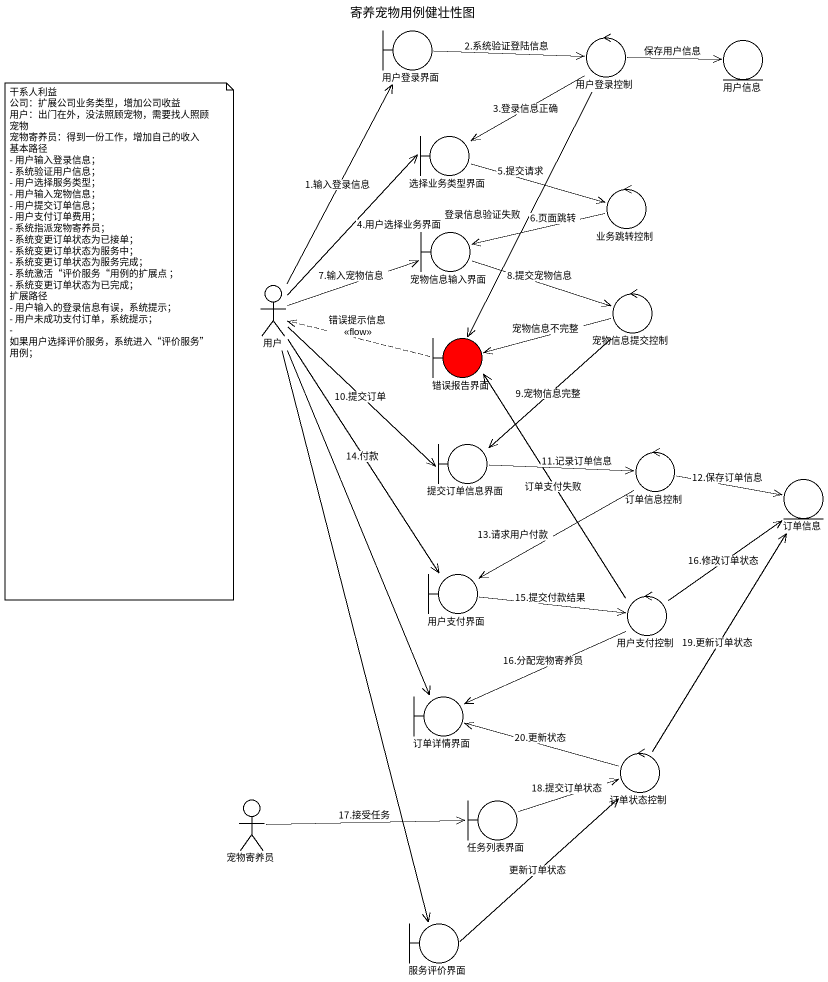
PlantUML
@startuml
title 寄养宠物用例健壮性图
boundary 用户登录界面
control 用户登录控制
entity 用户信息
boundary 选择业务类型界面
control 业务跳转控制
boundary 宠物信息输入界面
actor 用户
control 宠物信息提交控制
boundary 错误报告界面 #FF0000
boundary 提交订单信息界面
control 订单信息控制
entity 订单信息
boundary 用户支付界面
control 用户支付控制
boundary 订单详情界面
control 订单状态控制
actor 宠物寄养员
boundary 任务列表界面
boundary 服务评价界面
用户登录界面 -right-> 用户登录控制 : 2.系统验证登陆信息
用户登录控制 -right-> 用户信息 : 保存用户信息
用户登录控制 --> 选择业务类型界面 : 3.登录信息正确
用户登录控制 --> 错误报告界面 : 登录信息验证失败
选择业务类型界面 -right-> 业务跳转控制 : 5.提交请求
业务跳转控制 -left-> 宠物信息输入界面 : 6.页面跳转
宠物信息输入界面 -right-> 宠物信息提交控制 : 8.提交宠物信息
用户 -up-> 用户登录界面 : 1.输入登录信息
用户 -up-> 选择业务类型界面 : 4.用户选择业务界面
用户 -right-> 宠物信息输入界面 : 7.输入宠物信息
用户 --> 提交订单信息界面 : 10.提交订单
用户 --> 用户支付界面 : 14.付款
用户 --> 订单详情界面
用户 --> 服务评价界面
宠物信息提交控制 -left-> 错误报告界面 : 宠物信息不完整
宠物信息提交控制 --> 提交订单信息界面 : 9.宠物信息完整
错误报告界面 .left.> 用户 : 错误提示信息\n<<flow>>
提交订单信息界面 -right-> 订单信息控制 : 11.记录订单信息
订单信息控制 -right-> 订单信息 : 12.保存订单信息
订单信息控制 --> 用户支付界面 : 13.请求用户付款
用户支付界面 -right-> 用户支付控制 : 15.提交付款结果
用户支付控制 -up-> 错误报告界面 : 订单支付失败
用户支付控制 -up-> 订单信息 : 16.修改订单状态
用户支付控制 -left-> 订单详情界面 : 16.分配宠物寄养员
订单状态控制 -up-> 订单信息 : 19.更新订单状态
订单状态控制 -left-> 订单详情界面 : 20.更新状态
宠物寄养员 -right-> 任务列表界面 : 17.接受任务
任务列表界面 -right-> 订单状态控制 : 18.提交订单状态
服务评价界面 -up-> 订单状态控制 : 更新订单状态
note as N1
  干系人利益
  公司：扩展公司业务类型，增加公司收益
  用户：出门在外，没法照顾宠物，需要找人照顾宠物
  宠物寄养员：得到一份工作，增加自己的收入
  基本路径
  - 用户输入登录信息；
  - 系统验证用户信息；
  - 用户选择服务类型；
  - 用户输入宠物信息；
  - 用户提交订单信息；
  - 用户支付订单费用；
  - 系统指派宠物寄养员；
  - 系统变更订单状态为已接单；
  - 系统变更订单状态为服务中；
  - 系统变更订单状态为服务完成；
  - 系统激活“评价服务“用例的扩展点 ；
  - 系统变更订单状态为已完成；
  扩展路径
  - 用户输入的登录信息有误，系统提示；
  - 用户未成功支付订单，系统提示；
  - 如果用户选择评价服务，系统进入“评价服务”用例；
end note
@enduml
